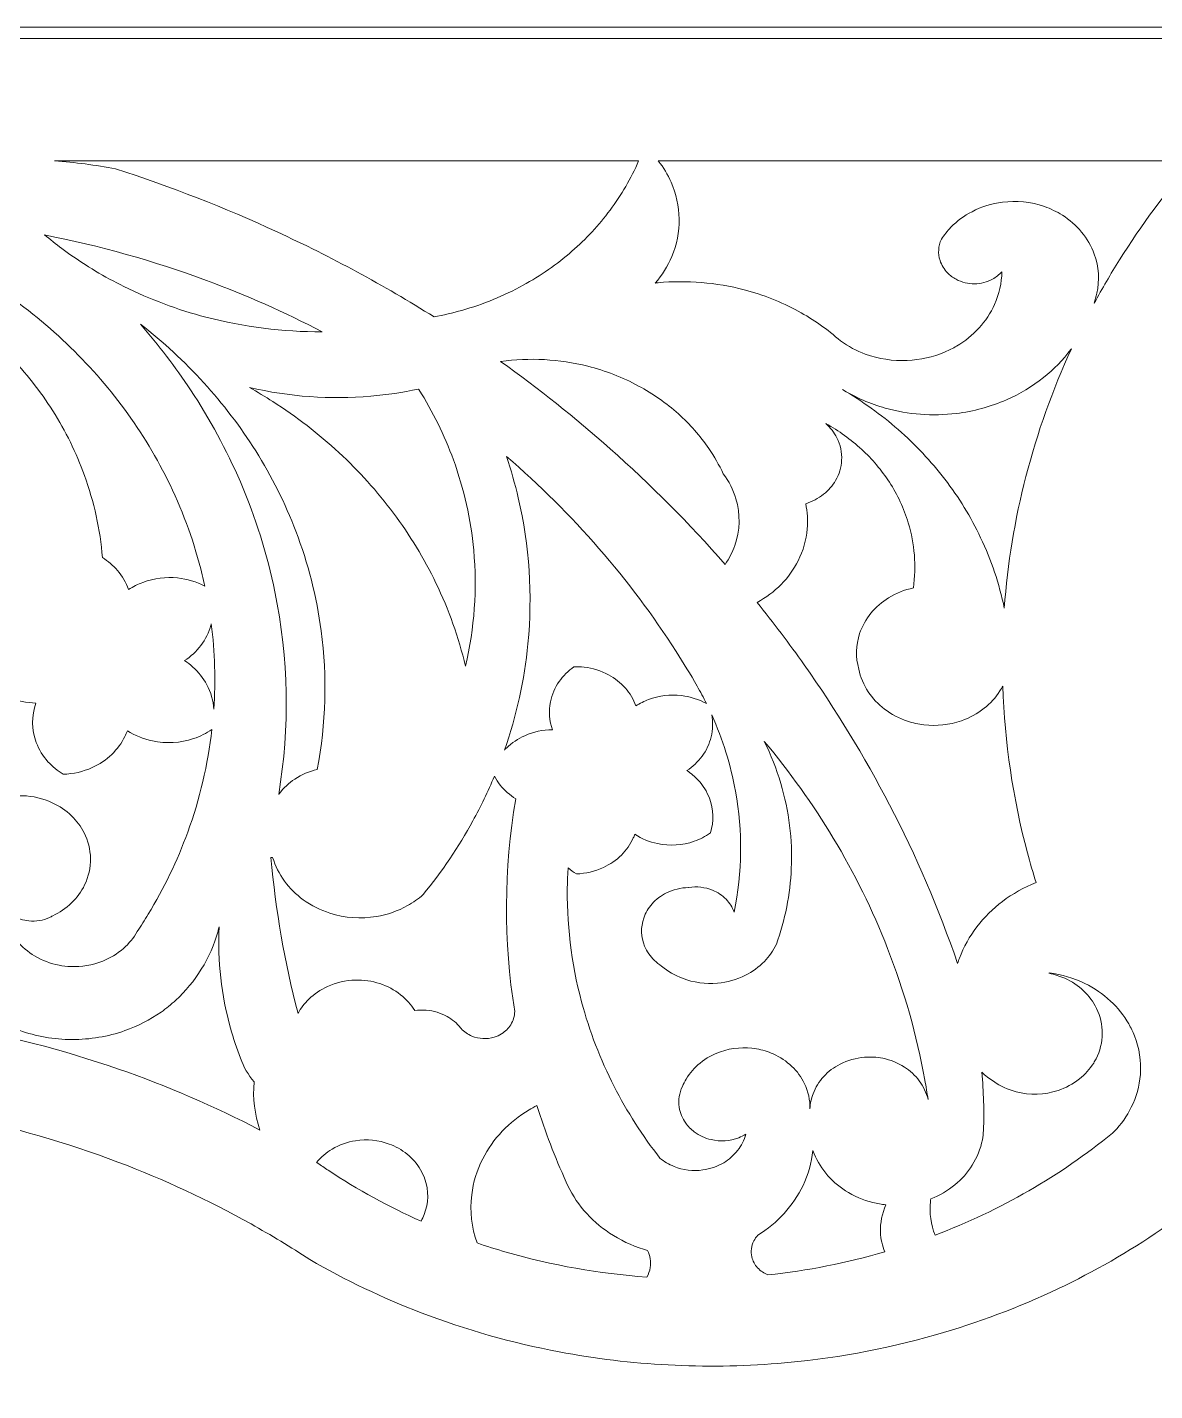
# Model space of a CAD drawing. Header units: millimetres. Extents: x 4600 to 4846, y 410 to 672.
# Drawn here: x 4747.3 to 4797.4, y 471.2 to 531.8 of the extents above; entities that cross this region are included whole.
import ezdxf

# ---------------------------------------------------------------- set-up
doc = ezdxf.new("R2010")
doc.units = ezdxf.units.MM
doc.header["$MEASUREMENT"] = 0
doc.layers.add('SITARA ALL', color=18, linetype='Continuous', true_color=0x000000)

msp = doc.modelspace()

# ---------------------------------------------------------------- linework, layer by layer
at = {"layer": 'SITARA ALL', "lineweight": 9}
for points, knots in [([(4600.273, 531.799), (4600.273, 531.799), (4844.273, 531.799), (4844.273, 531.799), (4844.273, 531.799), (4844.273, 409.799), (4844.273, 409.799), (4844.273, 409.799), (4600.273, 409.799), (4600.273, 409.799), (4600.273, 409.799), (4600.273, 531.799), (4600.273, 531.799)], [0, 0, 0, 0, 0.25, 0.25, 0.25, 0.5, 0.5, 0.5, 0.75, 0.75, 0.75, 1, 1, 1, 1]), ([(4702.273, 472.502), (4702.273, 472.502), (4702.415, 472.503), (4702.415, 472.503), (4703.356, 472.522), (4704.287, 472.686), (4705.178, 472.991), (4705.296, 473.032), (4705.414, 473.075), (4705.53, 473.121), (4706.308, 473.425), (4707.048, 473.817), (4707.737, 474.29), (4707.825, 474.351), (4707.913, 474.413), (4707.999, 474.476), (4708.771, 475.041), (4709.484, 475.682), (4710.127, 476.39), (4710.182, 476.451), (4710.236, 476.512), (4710.291, 476.574), (4711.068, 477.462), (4711.76, 478.422), (4712.358, 479.44), (4712.358, 479.44), (4712.411, 479.532), (4712.411, 479.532), (4712.425, 479.165), (4712.52, 478.807), (4712.691, 478.482), (4712.84, 478.2), (4713.038, 477.947), (4713.275, 477.735), (4713.529, 477.508), (4713.82, 477.326), (4714.135, 477.198), (4714.519, 477.043), (4714.929, 476.963), (4715.342, 476.963), (4715.784, 476.962), (4716.22, 477.053), (4716.624, 477.23), (4716.935, 477.366), (4717.22, 477.554), (4717.467, 477.788), (4717.641, 477.953), (4717.793, 478.142), (4717.918, 478.348), (4718.102, 478.652), (4718.219, 478.993), (4718.26, 479.347), (4718.308, 479.768), (4718.244, 480.194), (4718.076, 480.583), (4718.004, 480.75), (4717.914, 480.909), (4717.808, 481.058), (4720.057, 481.957), (4722.374, 482.676), (4724.737, 483.207), (4727.815, 483.898), (4730.956, 484.276), (4734.11, 484.332), (4737.51, 484.395), (4740.908, 484.086), (4744.241, 483.411), (4746.654, 482.922), (4749.024, 482.239), (4751.327, 481.368), (4753.364, 480.598), (4755.342, 479.678), (4757.244, 478.616), (4758.133, 478.119), (4759.005, 477.59), (4759.857, 477.031), (4761.439, 476.115), (4763.092, 475.327), (4764.8, 474.673), (4766.791, 473.911), (4768.845, 473.328), (4770.94, 472.933), (4774.144, 472.328), (4777.413, 472.155), (4780.663, 472.418), (4783.034, 472.609), (4785.38, 473.034), (4787.668, 473.685), (4789.542, 474.219), (4791.368, 474.908), (4793.127, 475.744), (4794.718, 476.5), (4796.246, 477.379), (4797.7, 478.374), (4798.179, 478.702), (4798.65, 479.043), (4799.112, 479.397), (4799.666, 479.863), (4800.164, 480.392), (4800.595, 480.974), (4801.032, 481.563), (4801.393, 482.205), (4801.668, 482.885), (4801.994, 483.689), (4802.192, 484.538), (4802.253, 485.404), (4802.267, 485.6), (4802.273, 485.796), (4802.273, 485.992), (4802.273, 485.992), (4802.271, 486.167), (4802.271, 486.167), (4802.271, 486.167), (4802.271, 531.299), (4802.271, 531.299), (4802.271, 531.299), (4702.273, 531.299), (4702.273, 531.299), (4702.273, 531.299), (4602.275, 531.299), (4602.275, 531.299), (4602.275, 531.299), (4602.275, 486.167), (4602.275, 486.167), (4602.275, 486.167), (4602.273, 485.992), (4602.273, 485.992), (4602.272, 485.052), (4602.432, 484.118), (4602.746, 483.232), (4602.995, 482.531), (4603.333, 481.866), (4603.753, 481.253), (4604.161, 480.656), (4604.638, 480.11), (4605.174, 479.625), (4605.259, 479.547), (4605.346, 479.471), (4605.435, 479.397), (4606.787, 478.362), (4608.217, 477.432), (4609.713, 476.615), (4611.371, 475.71), (4613.1, 474.942), (4614.883, 474.319), (4616.945, 473.597), (4619.069, 473.066), (4621.227, 472.731), (4625.225, 472.111), (4629.297, 472.158), (4633.279, 472.873), (4635.377, 473.249), (4637.437, 473.812), (4639.434, 474.555), (4641.167, 475.199), (4642.844, 475.981), (4644.451, 476.894), (4644.531, 476.94), (4644.61, 476.985), (4644.689, 477.031), (4646.45, 478.186), (4648.293, 479.211), (4650.202, 480.098), (4652.288, 481.066), (4654.446, 481.874), (4656.655, 482.514), (4659.322, 483.285), (4662.052, 483.815), (4664.813, 484.097), (4669.024, 484.528), (4673.275, 484.386), (4677.448, 483.674), (4679.966, 483.244), (4682.445, 482.605), (4684.858, 481.762), (4685.49, 481.542), (4686.116, 481.307), (4686.738, 481.058), (4686.541, 480.782), (4686.401, 480.47), (4686.327, 480.139), (4686.224, 479.67), (4686.262, 479.18), (4686.438, 478.733), (4686.491, 478.599), (4686.554, 478.47), (4686.628, 478.348), (4686.792, 478.078), (4687.001, 477.838), (4687.247, 477.64), (4687.52, 477.421), (4687.829, 477.25), (4688.16, 477.137), (4688.496, 477.022), (4688.849, 476.963), (4689.204, 476.963), (4689.639, 476.963), (4690.07, 477.051), (4690.469, 477.223), (4690.782, 477.358), (4691.069, 477.545), (4691.317, 477.778), (4691.55, 477.995), (4691.742, 478.253), (4691.883, 478.539), (4692.036, 478.848), (4692.122, 479.187), (4692.135, 479.532), (4692.726, 478.51), (4693.412, 477.547), (4694.185, 476.655), (4694.185, 476.655), (4694.256, 476.574), (4694.256, 476.574), (4694.882, 475.859), (4695.579, 475.209), (4696.336, 474.634), (4696.406, 474.581), (4696.476, 474.528), (4696.547, 474.476), (4697.213, 473.988), (4697.933, 473.579), (4698.692, 473.254), (4698.799, 473.208), (4698.907, 473.164), (4699.016, 473.121), (4699.832, 472.802), (4700.69, 472.604), (4701.564, 472.532), (4701.753, 472.517), (4701.942, 472.507), (4702.131, 472.503), (4702.131, 472.503), (4702.273, 472.502), (4702.273, 472.502)], [0, 0, 0, 0, 0.012821, 0.012821, 0.012821, 0.025641, 0.025641, 0.025641, 0.038462, 0.038462, 0.038462, 0.051282, 0.051282, 0.051282, 0.064103, 0.064103, 0.064103, 0.076923, 0.076923, 0.076923, 0.089744, 0.089744, 0.089744, 0.102564, 0.102564, 0.102564, 0.115385, 0.115385, 0.115385, 0.128205, 0.128205, 0.128205, 0.141026, 0.141026, 0.141026, 0.153846, 0.153846, 0.153846, 0.166667, 0.166667, 0.166667, 0.179487, 0.179487, 0.179487, 0.192308, 0.192308, 0.192308, 0.205128, 0.205128, 0.205128, 0.217949, 0.217949, 0.217949, 0.230769, 0.230769, 0.230769, 0.24359, 0.24359, 0.24359, 0.25641, 0.25641, 0.25641, 0.269231, 0.269231, 0.269231, 0.282051, 0.282051, 0.282051, 0.294872, 0.294872, 0.294872, 0.307692, 0.307692, 0.307692, 0.320513, 0.320513, 0.320513, 0.333333, 0.333333, 0.333333, 0.346154, 0.346154, 0.346154, 0.358974, 0.358974, 0.358974, 0.371795, 0.371795, 0.371795, 0.384615, 0.384615, 0.384615, 0.397436, 0.397436, 0.397436, 0.410256, 0.410256, 0.410256, 0.423077, 0.423077, 0.423077, 0.435897, 0.435897, 0.435897, 0.448718, 0.448718, 0.448718, 0.461538, 0.461538, 0.461538, 0.474359, 0.474359, 0.474359, 0.487179, 0.487179, 0.487179, 0.5, 0.5, 0.5, 0.512821, 0.512821, 0.512821, 0.525641, 0.525641, 0.525641, 0.538462, 0.538462, 0.538462, 0.551282, 0.551282, 0.551282, 0.564103, 0.564103, 0.564103, 0.576923, 0.576923, 0.576923, 0.589744, 0.589744, 0.589744, 0.602564, 0.602564, 0.602564, 0.615385, 0.615385, 0.615385, 0.628205, 0.628205, 0.628205, 0.641026, 0.641026, 0.641026, 0.653846, 0.653846, 0.653846, 0.666667, 0.666667, 0.666667, 0.679487, 0.679487, 0.679487, 0.692308, 0.692308, 0.692308, 0.705128, 0.705128, 0.705128, 0.717949, 0.717949, 0.717949, 0.730769, 0.730769, 0.730769, 0.74359, 0.74359, 0.74359, 0.75641, 0.75641, 0.75641, 0.769231, 0.769231, 0.769231, 0.782051, 0.782051, 0.782051, 0.794872, 0.794872, 0.794872, 0.807692, 0.807692, 0.807692, 0.820513, 0.820513, 0.820513, 0.833333, 0.833333, 0.833333, 0.846154, 0.846154, 0.846154, 0.858974, 0.858974, 0.858974, 0.871795, 0.871795, 0.871795, 0.884615, 0.884615, 0.884615, 0.897436, 0.897436, 0.897436, 0.910256, 0.910256, 0.910256, 0.923077, 0.923077, 0.923077, 0.935897, 0.935897, 0.935897, 0.948718, 0.948718, 0.948718, 0.961538, 0.961538, 0.961538, 0.974359, 0.974359, 0.974359, 0.987179, 0.987179, 0.987179, 1, 1, 1, 1]), ([(4765.379, 518.926), (4763.137, 520.333), (4760.807, 521.595), (4758.404, 522.705), (4756.07, 523.783), (4753.673, 524.719), (4751.226, 525.508), (4750.328, 525.68), (4749.421, 525.796), (4748.509, 525.856), (4748.509, 525.856), (4774.47, 525.856), (4774.47, 525.856), (4774.133, 525.081), (4773.707, 524.347), (4773.202, 523.67), (4772.703, 523.002), (4772.134, 522.39), (4771.505, 521.843), (4770.837, 521.263), (4770.109, 520.757), (4769.333, 520.331), (4768.473, 519.86), (4767.563, 519.486), (4766.619, 519.218), (4766.211, 519.101), (4765.797, 519.004), (4765.379, 518.926)], [0, 0, 0, 0, 0.111111, 0.111111, 0.111111, 0.222222, 0.222222, 0.222222, 0.333333, 0.333333, 0.333333, 0.444444, 0.444444, 0.444444, 0.555556, 0.555556, 0.555556, 0.666667, 0.666667, 0.666667, 0.777778, 0.777778, 0.777778, 0.888889, 0.888889, 0.888889, 1, 1, 1, 1]), ([(4783.443, 517.86), (4782.87, 518.371), (4782.24, 518.815), (4781.566, 519.182), (4780.807, 519.595), (4780.001, 519.914), (4779.166, 520.132), (4777.916, 520.459), (4776.619, 520.565), (4775.333, 520.445), (4775.29, 520.441), (4775.248, 520.437), (4775.205, 520.433), (4775.511, 520.784), (4775.759, 521.182), (4775.941, 521.61), (4776.166, 522.139), (4776.278, 522.709), (4776.272, 523.284), (4776.263, 523.846), (4776.142, 524.401), (4775.913, 524.915), (4775.764, 525.251), (4775.574, 525.567), (4775.346, 525.856), (4775.346, 525.856), (4799.088, 525.856), (4799.088, 525.856), (4797.896, 524.474), (4796.811, 523.004), (4795.841, 521.457), (4795.447, 520.829), (4795.073, 520.189), (4794.72, 519.537), (4794.763, 519.683), (4794.8, 519.831), (4794.831, 519.979), (4794.962, 520.556), (4794.925, 521.158), (4794.723, 521.714), (4794.593, 522.073), (4794.402, 522.406), (4794.158, 522.699), (4793.914, 522.992), (4793.625, 523.244), (4793.302, 523.447), (4793.051, 523.605), (4792.782, 523.734), (4792.502, 523.832), (4791.903, 524.038), (4791.264, 524.104), (4790.636, 524.024), (4790.165, 523.964), (4789.708, 523.822), (4789.287, 523.603), (4788.94, 523.423), (4788.624, 523.189), (4788.35, 522.91), (4788.191, 522.747), (4788.049, 522.569), (4787.925, 522.378), (4787.787, 522.081), (4787.766, 521.743), (4787.866, 521.43), (4787.933, 521.226), (4788.046, 521.04), (4788.196, 520.886), (4788.308, 520.772), (4788.436, 520.675), (4788.578, 520.6), (4788.832, 520.465), (4789.116, 520.396), (4789.405, 520.4), (4789.682, 520.403), (4789.954, 520.474), (4790.198, 520.606), (4790.355, 520.691), (4790.495, 520.803), (4790.614, 520.936), (4790.606, 520.435), (4790.497, 519.94), (4790.291, 519.483), (4790.118, 519.099), (4789.885, 518.746), (4789.601, 518.436), (4789.31, 518.12), (4788.974, 517.848), (4788.604, 517.631), (4788.438, 517.534), (4788.266, 517.447), (4788.089, 517.371), (4787.556, 517.143), (4786.986, 517.015), (4786.407, 516.99), (4785.774, 516.963), (4785.141, 517.06), (4784.545, 517.277), (4784.153, 517.419), (4783.782, 517.616), (4783.443, 517.86)], [0, 0, 0, 0, 0.030303, 0.030303, 0.030303, 0.060606, 0.060606, 0.060606, 0.090909, 0.090909, 0.090909, 0.121212, 0.121212, 0.121212, 0.151515, 0.151515, 0.151515, 0.181818, 0.181818, 0.181818, 0.212121, 0.212121, 0.212121, 0.242424, 0.242424, 0.242424, 0.272727, 0.272727, 0.272727, 0.30303, 0.30303, 0.30303, 0.333333, 0.333333, 0.333333, 0.363636, 0.363636, 0.363636, 0.393939, 0.393939, 0.393939, 0.424242, 0.424242, 0.424242, 0.454545, 0.454545, 0.454545, 0.484848, 0.484848, 0.484848, 0.515152, 0.515152, 0.515152, 0.545455, 0.545455, 0.545455, 0.575758, 0.575758, 0.575758, 0.606061, 0.606061, 0.606061, 0.636364, 0.636364, 0.636364, 0.666667, 0.666667, 0.666667, 0.69697, 0.69697, 0.69697, 0.727273, 0.727273, 0.727273, 0.757576, 0.757576, 0.757576, 0.787879, 0.787879, 0.787879, 0.818182, 0.818182, 0.818182, 0.848485, 0.848485, 0.848485, 0.878788, 0.878788, 0.878788, 0.909091, 0.909091, 0.909091, 0.939394, 0.939394, 0.939394, 0.969697, 0.969697, 0.969697, 1, 1, 1, 1]), ([(4749.126, 521.751), (4749.126, 521.751), (4748.832, 521.964), (4748.832, 521.964), (4748.578, 522.17), (4748.32, 522.372), (4748.058, 522.57), (4750.51, 522.092), (4752.92, 521.415), (4755.262, 520.548), (4757.023, 519.895), (4758.741, 519.133), (4760.407, 518.266), (4758.664, 518.256), (4756.926, 518.474), (4755.24, 518.917), (4753.982, 519.246), (4752.76, 519.703), (4751.594, 520.28), (4750.734, 520.705), (4749.909, 521.197), (4749.126, 521.751)], [0, 0, 0, 0, 0.142857, 0.142857, 0.142857, 0.285714, 0.285714, 0.285714, 0.428571, 0.428571, 0.428571, 0.571429, 0.571429, 0.571429, 0.714286, 0.714286, 0.714286, 0.857143, 0.857143, 0.857143, 1, 1, 1, 1]), ([(4751.803, 506.811), (4751.69, 507.122), (4751.522, 507.41), (4751.305, 507.66), (4751.113, 507.882), (4750.889, 508.074), (4750.641, 508.23), (4750.537, 509.479), (4750.268, 510.708), (4749.841, 511.886), (4749.477, 512.891), (4749.004, 513.852), (4748.432, 514.754), (4747.877, 515.629), (4747.236, 516.446), (4746.518, 517.193), (4745.79, 517.951), (4744.991, 518.638), (4744.131, 519.244), (4743.216, 519.89), (4742.242, 520.445), (4741.22, 520.902), (4741.177, 520.921), (4741.134, 520.941), (4741.091, 520.96), (4740.046, 521.253), (4738.957, 521.35), (4737.877, 521.245), (4737.24, 521.184), (4736.613, 521.052), (4736.005, 520.852), (4736.603, 521.235), (4737.249, 521.538), (4737.925, 521.755), (4738.841, 522.048), (4739.799, 522.185), (4740.76, 522.161), (4741.662, 522.14), (4742.555, 521.977), (4743.406, 521.677), (4744.063, 521.446), (4744.688, 521.131), (4745.266, 520.74), (4745.499, 520.581), (4745.724, 520.41), (4745.939, 520.227), (4747.044, 519.488), (4748.083, 518.656), (4749.047, 517.741), (4749.989, 516.845), (4750.851, 515.868), (4751.622, 514.821), (4752.399, 513.767), (4753.076, 512.643), (4753.644, 511.464), (4754.26, 510.185), (4754.74, 508.845), (4755.076, 507.467), (4755.117, 507.298), (4755.156, 507.128), (4755.192, 506.958), (4754.816, 507.156), (4754.406, 507.28), (4753.983, 507.324), (4753.46, 507.379), (4752.932, 507.313), (4752.438, 507.131), (4752.215, 507.048), (4752.002, 506.941), (4751.803, 506.811)], [0, 0, 0, 0, 0.043478, 0.043478, 0.043478, 0.086957, 0.086957, 0.086957, 0.130435, 0.130435, 0.130435, 0.173913, 0.173913, 0.173913, 0.217391, 0.217391, 0.217391, 0.26087, 0.26087, 0.26087, 0.304348, 0.304348, 0.304348, 0.347826, 0.347826, 0.347826, 0.391304, 0.391304, 0.391304, 0.434783, 0.434783, 0.434783, 0.478261, 0.478261, 0.478261, 0.521739, 0.521739, 0.521739, 0.565217, 0.565217, 0.565217, 0.608696, 0.608696, 0.608696, 0.652174, 0.652174, 0.652174, 0.695652, 0.695652, 0.695652, 0.73913, 0.73913, 0.73913, 0.782609, 0.782609, 0.782609, 0.826087, 0.826087, 0.826087, 0.869565, 0.869565, 0.869565, 0.913043, 0.913043, 0.913043, 0.956522, 0.956522, 0.956522, 1, 1, 1, 1]), ([(4758.473, 497.701), (4758.972, 500.689), (4758.915, 503.744), (4758.305, 506.711), (4757.96, 508.386), (4757.446, 510.021), (4756.77, 511.592), (4756.156, 513.017), (4755.416, 514.385), (4754.56, 515.679), (4753.883, 516.703), (4753.138, 517.68), (4752.329, 518.603), (4753.339, 517.818), (4754.281, 516.949), (4755.143, 516.004), (4756.002, 515.063), (4756.775, 514.047), (4757.454, 512.969), (4758.163, 511.841), (4758.761, 510.645), (4759.237, 509.4), (4759.783, 507.974), (4760.16, 506.49), (4760.362, 504.977), (4760.634, 502.928), (4760.575, 500.848), (4760.188, 498.818), (4759.833, 498.736), (4759.495, 498.591), (4759.19, 498.39), (4758.922, 498.213), (4758.687, 497.99), (4758.496, 497.733), (4758.496, 497.733), (4758.473, 497.701), (4758.473, 497.701)], [0, 0, 0, 0, 0.083333, 0.083333, 0.083333, 0.166667, 0.166667, 0.166667, 0.25, 0.25, 0.25, 0.333333, 0.333333, 0.333333, 0.416667, 0.416667, 0.416667, 0.5, 0.5, 0.5, 0.583333, 0.583333, 0.583333, 0.666667, 0.666667, 0.666667, 0.75, 0.75, 0.75, 0.833333, 0.833333, 0.833333, 0.916667, 0.916667, 0.916667, 1, 1, 1, 1]), ([(4790.723, 505.984), (4790.499, 507.067), (4790.146, 508.118), (4789.671, 509.116), (4789.233, 510.036), (4788.7, 510.907), (4788.079, 511.714), (4787.463, 512.516), (4786.769, 513.255), (4786.007, 513.92), (4785.24, 514.589), (4784.413, 515.184), (4783.535, 515.698), (4784.127, 515.341), (4784.765, 515.065), (4785.432, 514.878), (4786.458, 514.59), (4787.53, 514.508), (4788.588, 514.636), (4789.359, 514.729), (4790.112, 514.934), (4790.824, 515.246), (4791.411, 515.503), (4791.962, 515.834), (4792.465, 516.233), (4792.922, 516.596), (4793.332, 517.015), (4793.685, 517.481), (4793.685, 517.481), (4793.706, 517.51), (4793.706, 517.51), (4792.865, 515.683), (4792.188, 513.784), (4791.684, 511.836), (4791.189, 509.918), (4790.867, 507.96), (4790.723, 505.984)], [0, 0, 0, 0, 0.083333, 0.083333, 0.083333, 0.166667, 0.166667, 0.166667, 0.25, 0.25, 0.25, 0.333333, 0.333333, 0.333333, 0.416667, 0.416667, 0.416667, 0.5, 0.5, 0.5, 0.583333, 0.583333, 0.583333, 0.666667, 0.666667, 0.666667, 0.75, 0.75, 0.75, 0.833333, 0.833333, 0.833333, 0.916667, 0.916667, 0.916667, 1, 1, 1, 1]), ([(4778.317, 507.927), (4776.723, 509.748), (4775.016, 511.466), (4773.204, 513.071), (4771.65, 514.448), (4770.024, 515.742), (4768.334, 516.947), (4769.626, 517.126), (4770.941, 517.054), (4772.207, 516.736), (4772.995, 516.538), (4773.757, 516.243), (4774.472, 515.856), (4775.108, 515.513), (4775.7, 515.097), (4776.238, 514.615), (4776.747, 514.159), (4777.2, 513.644), (4777.587, 513.08), (4777.832, 512.721), (4778.048, 512.344), (4778.233, 511.951), (4778.483, 511.619), (4778.672, 511.246), (4778.792, 510.849), (4778.998, 510.167), (4778.981, 509.437), (4778.744, 508.765), (4778.64, 508.468), (4778.496, 508.186), (4778.317, 507.927)], [0, 0, 0, 0, 0.1, 0.1, 0.1, 0.2, 0.2, 0.2, 0.3, 0.3, 0.3, 0.4, 0.4, 0.4, 0.5, 0.5, 0.5, 0.6, 0.6, 0.6, 0.7, 0.7, 0.7, 0.8, 0.8, 0.8, 0.9, 0.9, 0.9, 1, 1, 1, 1]), ([(4766.77, 503.412), (4766.469, 504.684), (4766.031, 505.919), (4765.464, 507.096), (4764.936, 508.191), (4764.303, 509.232), (4763.575, 510.206), (4762.851, 511.174), (4762.04, 512.074), (4761.152, 512.895), (4760.242, 513.737), (4759.259, 514.496), (4758.215, 515.164), (4757.873, 515.383), (4757.525, 515.592), (4757.172, 515.791), (4758.941, 515.379), (4760.763, 515.248), (4762.572, 515.404), (4763.282, 515.465), (4763.987, 515.57), (4764.684, 515.718), (4764.684, 515.718), (4764.709, 515.701), (4764.709, 515.701), (4765.326, 514.715), (4765.839, 513.667), (4766.238, 512.575), (4766.711, 511.281), (4767.014, 509.931), (4767.142, 508.56), (4767.3, 506.835), (4767.175, 505.096), (4766.77, 503.412)], [0, 0, 0, 0, 0.090909, 0.090909, 0.090909, 0.181818, 0.181818, 0.181818, 0.272727, 0.272727, 0.272727, 0.363636, 0.363636, 0.363636, 0.454545, 0.454545, 0.454545, 0.545455, 0.545455, 0.545455, 0.636364, 0.636364, 0.636364, 0.727273, 0.727273, 0.727273, 0.818182, 0.818182, 0.818182, 0.909091, 0.909091, 0.909091, 1, 1, 1, 1]), ([(4788.646, 490.19), (4787.814, 492.614), (4786.804, 494.972), (4785.622, 497.245), (4784.502, 499.401), (4783.236, 501.477), (4781.834, 503.461), (4781.164, 504.408), (4780.464, 505.335), (4779.736, 506.238), (4780.128, 506.451), (4780.488, 506.72), (4780.802, 507.038), (4781.109, 507.347), (4781.365, 507.702), (4781.562, 508.091), (4781.785, 508.531), (4781.922, 509.01), (4781.966, 509.503), (4781.998, 509.879), (4781.975, 510.257), (4781.896, 510.626), (4782.184, 510.715), (4782.453, 510.857), (4782.689, 511.043), (4782.906, 511.214), (4783.088, 511.424), (4783.226, 511.662), (4783.385, 511.935), (4783.477, 512.242), (4783.494, 512.557), (4783.511, 512.9), (4783.438, 513.242), (4783.283, 513.549), (4783.16, 513.79), (4782.994, 514.005), (4782.792, 514.185), (4783.367, 513.869), (4783.901, 513.484), (4784.384, 513.04), (4784.855, 512.607), (4785.269, 512.116), (4785.617, 511.58), (4785.979, 511.021), (4786.26, 510.415), (4786.453, 509.778), (4786.737, 508.84), (4786.815, 507.852), (4786.681, 506.882), (4786.29, 506.8), (4785.916, 506.651), (4785.577, 506.441), (4785.281, 506.259), (4785.018, 506.029), (4784.797, 505.76), (4784.576, 505.491), (4784.405, 505.183), (4784.294, 504.853), (4784.124, 504.343), (4784.109, 503.795), (4784.253, 503.277), (4784.328, 502.917), (4784.472, 502.575), (4784.676, 502.268), (4784.871, 501.974), (4785.114, 501.714), (4785.395, 501.5), (4785.704, 501.264), (4786.05, 501.082), (4786.42, 500.96), (4786.657, 500.881), (4786.902, 500.827), (4787.151, 500.798), (4787.712, 500.731), (4788.281, 500.793), (4788.814, 500.979), (4789.18, 501.106), (4789.522, 501.293), (4789.826, 501.533), (4790.101, 501.75), (4790.337, 502.011), (4790.527, 502.305), (4790.572, 502.376), (4790.614, 502.448), (4790.654, 502.523), (4790.737, 500.018), (4791.106, 497.531), (4791.753, 495.109), (4791.871, 494.666), (4791.998, 494.226), (4792.134, 493.788), (4791.6, 493.576), (4791.096, 493.293), (4790.638, 492.947), (4790.212, 492.626), (4789.831, 492.248), (4789.506, 491.825), (4789.18, 491.399), (4788.917, 490.928), (4788.728, 490.426), (4788.699, 490.348), (4788.671, 490.27), (4788.646, 490.19)], [0, 0, 0, 0, 0.029412, 0.029412, 0.029412, 0.058824, 0.058824, 0.058824, 0.088235, 0.088235, 0.088235, 0.117647, 0.117647, 0.117647, 0.147059, 0.147059, 0.147059, 0.176471, 0.176471, 0.176471, 0.205882, 0.205882, 0.205882, 0.235294, 0.235294, 0.235294, 0.264706, 0.264706, 0.264706, 0.294118, 0.294118, 0.294118, 0.323529, 0.323529, 0.323529, 0.352941, 0.352941, 0.352941, 0.382353, 0.382353, 0.382353, 0.411765, 0.411765, 0.411765, 0.441176, 0.441176, 0.441176, 0.470588, 0.470588, 0.470588, 0.5, 0.5, 0.5, 0.529412, 0.529412, 0.529412, 0.558824, 0.558824, 0.558824, 0.588235, 0.588235, 0.588235, 0.617647, 0.617647, 0.617647, 0.647059, 0.647059, 0.647059, 0.676471, 0.676471, 0.676471, 0.705882, 0.705882, 0.705882, 0.735294, 0.735294, 0.735294, 0.764706, 0.764706, 0.764706, 0.794118, 0.794118, 0.794118, 0.823529, 0.823529, 0.823529, 0.852941, 0.852941, 0.852941, 0.882353, 0.882353, 0.882353, 0.911765, 0.911765, 0.911765, 0.941176, 0.941176, 0.941176, 0.970588, 0.970588, 0.970588, 1, 1, 1, 1]), ([(4768.508, 499.678), (4769.043, 501.204), (4769.393, 502.79), (4769.551, 504.4), (4769.761, 506.569), (4769.616, 508.758), (4769.121, 510.881), (4768.975, 511.503), (4768.801, 512.118), (4768.599, 512.724), (4770.064, 511.462), (4771.437, 510.096), (4772.707, 508.637), (4773.963, 507.196), (4775.11, 505.664), (4776.14, 504.054), (4776.461, 503.551), (4776.77, 503.041), (4777.068, 502.524), (4777.214, 502.268), (4777.352, 502.008), (4777.483, 501.744), (4777.139, 501.934), (4776.761, 502.054), (4776.371, 502.1), (4775.879, 502.158), (4775.38, 502.098), (4774.916, 501.924), (4774.718, 501.849), (4774.528, 501.753), (4774.351, 501.638), (4774.245, 501.929), (4774.086, 502.198), (4773.88, 502.43), (4773.668, 502.669), (4773.417, 502.869), (4773.136, 503.021), (4772.798, 503.203), (4772.429, 503.318), (4772.049, 503.361), (4771.897, 503.378), (4771.745, 503.384), (4771.593, 503.378), (4771.337, 503.199), (4771.115, 502.976), (4770.937, 502.72), (4770.748, 502.449), (4770.616, 502.142), (4770.55, 501.818), (4770.467, 501.404), (4770.497, 500.974), (4770.639, 500.576), (4770.215, 500.576), (4769.795, 500.488), (4769.407, 500.316), (4769.107, 500.183), (4768.833, 499.997), (4768.597, 499.768), (4768.567, 499.739), (4768.537, 499.709), (4768.508, 499.678)], [0, 0, 0, 0, 0.05, 0.05, 0.05, 0.1, 0.1, 0.1, 0.15, 0.15, 0.15, 0.2, 0.2, 0.2, 0.25, 0.25, 0.25, 0.3, 0.3, 0.3, 0.35, 0.35, 0.35, 0.4, 0.4, 0.4, 0.45, 0.45, 0.45, 0.5, 0.5, 0.5, 0.55, 0.55, 0.55, 0.6, 0.6, 0.6, 0.65, 0.65, 0.65, 0.7, 0.7, 0.7, 0.75, 0.75, 0.75, 0.8, 0.8, 0.8, 0.85, 0.85, 0.85, 0.9, 0.9, 0.9, 0.95, 0.95, 0.95, 1, 1, 1, 1]), ([(4755.589, 501.489), (4755.566, 501.872), (4755.46, 502.245), (4755.278, 502.583), (4755.119, 502.879), (4754.909, 503.145), (4754.659, 503.368), (4754.543, 503.473), (4754.419, 503.568), (4754.288, 503.653), (4754.567, 503.835), (4754.813, 504.063), (4755.016, 504.328), (4755.221, 504.597), (4755.373, 504.902), (4755.463, 505.228), (4755.468, 505.246), (4755.473, 505.265), (4755.478, 505.284), (4755.638, 504.026), (4755.675, 502.754), (4755.589, 501.489)], [0, 0, 0, 0, 0.142857, 0.142857, 0.142857, 0.285714, 0.285714, 0.285714, 0.428571, 0.428571, 0.428571, 0.571429, 0.571429, 0.571429, 0.714286, 0.714286, 0.714286, 0.857143, 0.857143, 0.857143, 1, 1, 1, 1]), ([(4752.189, 491.617), (4752.027, 491.331), (4751.818, 491.074), (4751.57, 490.858), (4751.298, 490.62), (4750.987, 490.43), (4750.651, 490.296), (4750.198, 490.116), (4749.712, 490.033), (4749.224, 490.054), (4749.054, 490.062), (4748.884, 490.081), (4748.716, 490.113), (4748.33, 490.187), (4747.959, 490.328), (4747.622, 490.53), (4747.327, 490.707), (4747.063, 490.932), (4746.843, 491.197), (4746.627, 491.457), (4746.46, 491.756), (4746.35, 492.076), (4746.275, 492.299), (4746.23, 492.53), (4746.217, 492.764), (4746.332, 492.592), (4746.482, 492.445), (4746.657, 492.334), (4746.874, 492.196), (4747.119, 492.11), (4747.375, 492.083), (4747.687, 492.049), (4748.002, 492.1), (4748.286, 492.233), (4748.334, 492.256), (4748.382, 492.281), (4748.428, 492.308), (4748.736, 492.453), (4749.019, 492.647), (4749.264, 492.883), (4749.505, 493.115), (4749.703, 493.387), (4749.849, 493.687), (4750.026, 494.052), (4750.115, 494.453), (4750.109, 494.859), (4750.102, 495.256), (4750.005, 495.646), (4749.825, 495.999), (4749.682, 496.279), (4749.493, 496.534), (4749.267, 496.752), (4749.016, 496.993), (4748.727, 497.191), (4748.411, 497.337), (4747.998, 497.528), (4747.55, 497.633), (4747.094, 497.647), (4746.613, 497.663), (4746.134, 497.577), (4745.688, 497.395), (4745.357, 497.259), (4745.051, 497.068), (4744.784, 496.83), (4744.606, 496.671), (4744.448, 496.49), (4744.314, 496.292), (4744.737, 497.517), (4744.985, 498.795), (4745.051, 500.089), (4745.106, 501.182), (4745.031, 502.278), (4744.825, 503.353), (4745.005, 503.055), (4745.234, 502.79), (4745.502, 502.567), (4745.795, 502.325), (4746.126, 502.133), (4746.482, 501.999), (4746.867, 501.854), (4747.274, 501.775), (4747.685, 501.765), (4747.48, 501.196), (4747.486, 500.572), (4747.702, 500.006), (4747.821, 499.694), (4747.997, 499.408), (4748.22, 499.16), (4748.417, 498.941), (4748.645, 498.753), (4748.897, 498.602), (4749.342, 498.615), (4749.779, 498.716), (4750.185, 498.899), (4750.507, 499.044), (4750.802, 499.243), (4751.057, 499.487), (4751.295, 499.715), (4751.492, 499.984), (4751.638, 500.28), (4751.678, 500.364), (4751.715, 500.449), (4751.747, 500.537), (4752.087, 500.32), (4752.464, 500.167), (4752.859, 500.084), (4753.469, 499.955), (4754.101, 499.991), (4754.693, 500.188), (4754.982, 500.284), (4755.256, 500.42), (4755.508, 500.592), (4755.329, 499.033), (4754.967, 497.501), (4754.429, 496.027), (4753.965, 494.756), (4753.377, 493.534), (4752.673, 492.378), (4752.517, 492.121), (4752.356, 491.867), (4752.189, 491.617)], [0, 0, 0, 0, 0.025, 0.025, 0.025, 0.05, 0.05, 0.05, 0.075, 0.075, 0.075, 0.1, 0.1, 0.1, 0.125, 0.125, 0.125, 0.15, 0.15, 0.15, 0.175, 0.175, 0.175, 0.2, 0.2, 0.2, 0.225, 0.225, 0.225, 0.25, 0.25, 0.25, 0.275, 0.275, 0.275, 0.3, 0.3, 0.3, 0.325, 0.325, 0.325, 0.35, 0.35, 0.35, 0.375, 0.375, 0.375, 0.4, 0.4, 0.4, 0.425, 0.425, 0.425, 0.45, 0.45, 0.45, 0.475, 0.475, 0.475, 0.5, 0.5, 0.5, 0.525, 0.525, 0.525, 0.55, 0.55, 0.55, 0.575, 0.575, 0.575, 0.6, 0.6, 0.6, 0.625, 0.625, 0.625, 0.65, 0.65, 0.65, 0.675, 0.675, 0.675, 0.7, 0.7, 0.7, 0.725, 0.725, 0.725, 0.75, 0.75, 0.75, 0.775, 0.775, 0.775, 0.8, 0.8, 0.8, 0.825, 0.825, 0.825, 0.85, 0.85, 0.85, 0.875, 0.875, 0.875, 0.9, 0.9, 0.9, 0.925, 0.925, 0.925, 0.95, 0.95, 0.95, 0.975, 0.975, 0.975, 1, 1, 1, 1]), ([(4775.417, 481.542), (4774.639, 482.539), (4773.957, 483.607), (4773.381, 484.732), (4772.769, 485.929), (4772.284, 487.187), (4771.935, 488.485), (4771.469, 490.22), (4771.258, 492.014), (4771.308, 493.809), (4771.314, 494.021), (4771.324, 494.233), (4771.337, 494.444), (4771.453, 494.344), (4771.578, 494.254), (4771.709, 494.175), (4772.123, 494.187), (4772.529, 494.283), (4772.905, 494.457), (4773.202, 494.594), (4773.474, 494.782), (4773.707, 495.013), (4773.927, 495.231), (4774.105, 495.488), (4774.233, 495.77), (4774.257, 495.824), (4774.28, 495.879), (4774.3, 495.934), (4774.607, 495.734), (4774.948, 495.593), (4775.307, 495.518), (4775.851, 495.404), (4776.417, 495.44), (4776.942, 495.623), (4777.198, 495.712), (4777.44, 495.837), (4777.661, 495.994), (4777.822, 496.499), (4777.806, 497.043), (4777.616, 497.537), (4777.503, 497.832), (4777.335, 498.103), (4777.122, 498.335), (4776.971, 498.5), (4776.8, 498.646), (4776.614, 498.769), (4776.874, 498.939), (4777.102, 499.153), (4777.287, 499.402), (4777.48, 499.66), (4777.619, 499.954), (4777.696, 500.267), (4777.774, 500.587), (4777.782, 500.92), (4777.72, 501.243), (4778.21, 500.158), (4778.564, 499.016), (4778.776, 497.845), (4779.097, 496.066), (4779.075, 494.242), (4778.713, 492.472), (4778.636, 492.686), (4778.514, 492.881), (4778.355, 493.044), (4778.184, 493.219), (4777.98, 493.356), (4777.754, 493.449), (4777.423, 493.584), (4777.061, 493.626), (4776.707, 493.57), (4776.707, 493.57), (4776.682, 493.566), (4776.682, 493.566), (4776.342, 493.56), (4776.008, 493.479), (4775.703, 493.328), (4775.463, 493.21), (4775.248, 493.046), (4775.069, 492.846), (4774.904, 492.661), (4774.777, 492.444), (4774.696, 492.209), (4774.558, 491.804), (4774.572, 491.362), (4774.737, 490.966), (4774.838, 490.726), (4774.986, 490.509), (4775.174, 490.328), (4775.272, 490.234), (4775.378, 490.149), (4775.493, 490.075), (4775.77, 489.844), (4776.083, 489.661), (4776.421, 489.533), (4776.915, 489.345), (4777.445, 489.272), (4777.972, 489.318), (4778.405, 489.356), (4778.828, 489.475), (4779.217, 489.67), (4779.53, 489.827), (4779.815, 490.035), (4780.06, 490.285), (4780.278, 490.508), (4780.458, 490.765), (4780.593, 491.046), (4780.981, 492.13), (4781.204, 493.265), (4781.256, 494.415), (4781.311, 495.693), (4781.153, 496.971), (4780.788, 498.196), (4780.597, 498.838), (4780.352, 499.461), (4780.055, 500.061), (4781.188, 498.712), (4782.213, 497.276), (4783.121, 495.767), (4784.062, 494.204), (4784.869, 492.564), (4785.534, 490.865), (4786.275, 488.973), (4786.83, 487.014), (4787.192, 485.014), (4787.243, 484.728), (4787.291, 484.441), (4787.335, 484.153), (4787.261, 484.449), (4787.128, 484.728), (4786.945, 484.973), (4786.762, 485.217), (4786.537, 485.426), (4786.28, 485.59), (4785.986, 485.778), (4785.66, 485.91), (4785.318, 485.978), (4785.052, 486.031), (4784.779, 486.048), (4784.509, 486.026), (4784.131, 485.997), (4783.762, 485.893), (4783.425, 485.72), (4783.149, 485.579), (4782.901, 485.39), (4782.691, 485.162), (4782.488, 484.942), (4782.33, 484.685), (4782.223, 484.405), (4782.143, 484.191), (4782.095, 483.966), (4782.084, 483.738), (4782.092, 484.123), (4782.009, 484.504), (4781.842, 484.851), (4781.703, 485.139), (4781.513, 485.399), (4781.281, 485.619), (4781.039, 485.849), (4780.758, 486.036), (4780.452, 486.172), (4780.215, 486.278), (4779.966, 486.354), (4779.71, 486.398), (4779.174, 486.492), (4778.624, 486.448), (4778.11, 486.271), (4777.779, 486.157), (4777.47, 485.987), (4777.198, 485.766), (4776.953, 485.568), (4776.744, 485.328), (4776.581, 485.057), (4776.518, 484.951), (4776.462, 484.841), (4776.414, 484.727), (4776.276, 484.439), (4776.227, 484.117), (4776.275, 483.802), (4776.315, 483.549), (4776.413, 483.309), (4776.563, 483.101), (4776.669, 482.952), (4776.798, 482.82), (4776.945, 482.71), (4777.167, 482.544), (4777.422, 482.426), (4777.692, 482.364), (4778.101, 482.27), (4778.528, 482.299), (4778.919, 482.45), (4779.028, 482.492), (4779.132, 482.543), (4779.231, 482.604), (4779.161, 482.341), (4779.039, 482.095), (4778.871, 481.882), (4778.701, 481.665), (4778.492, 481.481), (4778.255, 481.34), (4777.968, 481.17), (4777.649, 481.06), (4777.318, 481.016), (4776.887, 480.958), (4776.448, 481.012), (4776.043, 481.172), (4775.817, 481.262), (4775.605, 481.387), (4775.417, 481.542)], [0, 0, 0, 0, 0.014493, 0.014493, 0.014493, 0.028986, 0.028986, 0.028986, 0.043478, 0.043478, 0.043478, 0.057971, 0.057971, 0.057971, 0.072464, 0.072464, 0.072464, 0.086957, 0.086957, 0.086957, 0.101449, 0.101449, 0.101449, 0.115942, 0.115942, 0.115942, 0.130435, 0.130435, 0.130435, 0.144928, 0.144928, 0.144928, 0.15942, 0.15942, 0.15942, 0.173913, 0.173913, 0.173913, 0.188406, 0.188406, 0.188406, 0.202899, 0.202899, 0.202899, 0.217391, 0.217391, 0.217391, 0.231884, 0.231884, 0.231884, 0.246377, 0.246377, 0.246377, 0.26087, 0.26087, 0.26087, 0.275362, 0.275362, 0.275362, 0.289855, 0.289855, 0.289855, 0.304348, 0.304348, 0.304348, 0.318841, 0.318841, 0.318841, 0.333333, 0.333333, 0.333333, 0.347826, 0.347826, 0.347826, 0.362319, 0.362319, 0.362319, 0.376812, 0.376812, 0.376812, 0.391304, 0.391304, 0.391304, 0.405797, 0.405797, 0.405797, 0.42029, 0.42029, 0.42029, 0.434783, 0.434783, 0.434783, 0.449275, 0.449275, 0.449275, 0.463768, 0.463768, 0.463768, 0.478261, 0.478261, 0.478261, 0.492754, 0.492754, 0.492754, 0.507246, 0.507246, 0.507246, 0.521739, 0.521739, 0.521739, 0.536232, 0.536232, 0.536232, 0.550725, 0.550725, 0.550725, 0.565217, 0.565217, 0.565217, 0.57971, 0.57971, 0.57971, 0.594203, 0.594203, 0.594203, 0.608696, 0.608696, 0.608696, 0.623188, 0.623188, 0.623188, 0.637681, 0.637681, 0.637681, 0.652174, 0.652174, 0.652174, 0.666667, 0.666667, 0.666667, 0.681159, 0.681159, 0.681159, 0.695652, 0.695652, 0.695652, 0.710145, 0.710145, 0.710145, 0.724638, 0.724638, 0.724638, 0.73913, 0.73913, 0.73913, 0.753623, 0.753623, 0.753623, 0.768116, 0.768116, 0.768116, 0.782609, 0.782609, 0.782609, 0.797101, 0.797101, 0.797101, 0.811594, 0.811594, 0.811594, 0.826087, 0.826087, 0.826087, 0.84058, 0.84058, 0.84058, 0.855072, 0.855072, 0.855072, 0.869565, 0.869565, 0.869565, 0.884058, 0.884058, 0.884058, 0.898551, 0.898551, 0.898551, 0.913043, 0.913043, 0.913043, 0.927536, 0.927536, 0.927536, 0.942029, 0.942029, 0.942029, 0.956522, 0.956522, 0.956522, 0.971014, 0.971014, 0.971014, 0.985507, 0.985507, 0.985507, 1, 1, 1, 1]), ([(4766.556, 487.333), (4766.39, 487.537), (4766.187, 487.707), (4765.957, 487.835), (4765.672, 487.992), (4765.358, 488.088), (4765.034, 488.114), (4764.862, 488.128), (4764.69, 488.124), (4764.519, 488.1), (4764.353, 488.369), (4764.14, 488.606), (4763.892, 488.802), (4763.615, 489.02), (4763.302, 489.188), (4762.967, 489.297), (4762.617, 489.412), (4762.251, 489.466), (4761.883, 489.457), (4761.453, 489.447), (4761.03, 489.35), (4760.639, 489.171), (4760.332, 489.031), (4760.053, 488.84), (4759.812, 488.605), (4759.621, 488.418), (4759.46, 488.205), (4759.333, 487.97), (4758.738, 490.244), (4758.336, 492.563), (4758.13, 494.904), (4758.13, 494.904), (4758.205, 494.904), (4758.205, 494.904), (4758.319, 494.528), (4758.496, 494.174), (4758.729, 493.857), (4758.963, 493.537), (4759.245, 493.257), (4759.565, 493.024), (4759.925, 492.763), (4760.325, 492.562), (4760.749, 492.427), (4761.417, 492.215), (4762.126, 492.164), (4762.818, 492.28), (4763.303, 492.36), (4763.77, 492.523), (4764.2, 492.762), (4764.448, 492.9), (4764.681, 493.064), (4764.894, 493.252), (4765.728, 494.274), (4766.467, 495.37), (4767.102, 496.526), (4767.457, 497.172), (4767.777, 497.835), (4768.062, 498.515), (4768.207, 498.239), (4768.402, 497.992), (4768.635, 497.786), (4768.752, 497.682), (4768.878, 497.588), (4769.01, 497.505), (4768.478, 494.382), (4768.461, 491.193), (4768.961, 488.064), (4768.96, 487.853), (4768.899, 487.647), (4768.786, 487.468), (4768.684, 487.306), (4768.546, 487.17), (4768.383, 487.069), (4768.278, 487.004), (4768.166, 486.953), (4768.048, 486.917), (4767.724, 486.819), (4767.375, 486.836), (4767.062, 486.965), (4766.878, 487.041), (4766.714, 487.157), (4766.581, 487.305), (4766.573, 487.314), (4766.564, 487.323), (4766.556, 487.333)], [0, 0, 0, 0, 0.035714, 0.035714, 0.035714, 0.071429, 0.071429, 0.071429, 0.107143, 0.107143, 0.107143, 0.142857, 0.142857, 0.142857, 0.178571, 0.178571, 0.178571, 0.214286, 0.214286, 0.214286, 0.25, 0.25, 0.25, 0.285714, 0.285714, 0.285714, 0.321429, 0.321429, 0.321429, 0.357143, 0.357143, 0.357143, 0.392857, 0.392857, 0.392857, 0.428571, 0.428571, 0.428571, 0.464286, 0.464286, 0.464286, 0.5, 0.5, 0.5, 0.535714, 0.535714, 0.535714, 0.571429, 0.571429, 0.571429, 0.607143, 0.607143, 0.607143, 0.642857, 0.642857, 0.642857, 0.678571, 0.678571, 0.678571, 0.714286, 0.714286, 0.714286, 0.75, 0.75, 0.75, 0.785714, 0.785714, 0.785714, 0.821429, 0.821429, 0.821429, 0.857143, 0.857143, 0.857143, 0.892857, 0.892857, 0.892857, 0.928571, 0.928571, 0.928571, 0.964286, 0.964286, 0.964286, 1, 1, 1, 1]), ([(4757.635, 482.79), (4755.612, 483.844), (4753.515, 484.749), (4751.36, 485.497), (4748.872, 486.361), (4746.318, 487.019), (4743.723, 487.467), (4740.518, 488.019), (4737.266, 488.251), (4734.015, 488.161), (4734.628, 488.34), (4735.214, 488.6), (4735.759, 488.932), (4736.255, 489.235), (4736.711, 489.601), (4737.114, 490.021), (4737.505, 490.43), (4737.84, 490.889), (4738.108, 491.387), (4738.403, 491.935), (4738.609, 492.525), (4738.717, 493.137), (4738.875, 494.03), (4738.817, 494.946), (4738.55, 495.812), (4738.789, 495.559), (4739.069, 495.348), (4739.378, 495.187), (4739.756, 494.991), (4740.167, 494.868), (4740.59, 494.824), (4740.865, 494.795), (4741.143, 494.798), (4741.417, 494.835), (4741.903, 494.802), (4742.389, 494.876), (4742.842, 495.053), (4743.171, 495.181), (4743.475, 495.365), (4743.741, 495.597), (4743.776, 495.628), (4743.811, 495.66), (4743.845, 495.693), (4743.524, 495.225), (4743.276, 494.711), (4743.111, 494.168), (4742.803, 493.154), (4742.806, 492.071), (4743.122, 491.059), (4743.288, 490.524), (4743.535, 490.017), (4743.854, 489.555), (4744.159, 489.114), (4744.522, 488.715), (4744.933, 488.37), (4745.066, 488.257), (4745.204, 488.151), (4745.347, 488.05), (4745.838, 487.703), (4746.373, 487.425), (4746.939, 487.222), (4747.694, 486.952), (4748.489, 486.814), (4749.291, 486.813), (4750.09, 486.81), (4750.883, 486.944), (4751.637, 487.208), (4752.209, 487.409), (4752.75, 487.686), (4753.247, 488.034), (4753.476, 488.195), (4753.695, 488.371), (4753.901, 488.562), (4754.337, 488.967), (4754.718, 489.428), (4755.034, 489.933), (4755.364, 490.46), (4755.614, 491.033), (4755.777, 491.633), (4755.794, 491.695), (4755.809, 491.757), (4755.824, 491.82), (4755.753, 490.302), (4755.925, 488.783), (4756.333, 487.319), (4756.459, 486.865), (4756.607, 486.418), (4756.776, 485.978), (4756.917, 485.597), (4757.12, 485.242), (4757.377, 484.927), (4757.319, 484.204), (4757.407, 483.478), (4757.635, 482.79)], [0, 0, 0, 0, 0.032258, 0.032258, 0.032258, 0.064516, 0.064516, 0.064516, 0.096774, 0.096774, 0.096774, 0.129032, 0.129032, 0.129032, 0.16129, 0.16129, 0.16129, 0.193548, 0.193548, 0.193548, 0.225806, 0.225806, 0.225806, 0.258065, 0.258065, 0.258065, 0.290323, 0.290323, 0.290323, 0.322581, 0.322581, 0.322581, 0.354839, 0.354839, 0.354839, 0.387097, 0.387097, 0.387097, 0.419355, 0.419355, 0.419355, 0.451613, 0.451613, 0.451613, 0.483871, 0.483871, 0.483871, 0.516129, 0.516129, 0.516129, 0.548387, 0.548387, 0.548387, 0.580645, 0.580645, 0.580645, 0.612903, 0.612903, 0.612903, 0.645161, 0.645161, 0.645161, 0.677419, 0.677419, 0.677419, 0.709677, 0.709677, 0.709677, 0.741935, 0.741935, 0.741935, 0.774194, 0.774194, 0.774194, 0.806452, 0.806452, 0.806452, 0.83871, 0.83871, 0.83871, 0.870968, 0.870968, 0.870968, 0.903226, 0.903226, 0.903226, 0.935484, 0.935484, 0.935484, 0.967742, 0.967742, 0.967742, 1, 1, 1, 1]), ([(4787.646, 478.119), (4787.456, 478.592), (4787.385, 479.105), (4787.44, 479.611), (4787.444, 479.652), (4787.449, 479.693), (4787.455, 479.734), (4787.844, 479.885), (4788.207, 480.097), (4788.529, 480.361), (4788.829, 480.606), (4789.087, 480.898), (4789.294, 481.225), (4789.514, 481.572), (4789.667, 481.957), (4789.746, 482.359), (4789.772, 482.493), (4789.789, 482.628), (4789.798, 482.764), (4789.829, 483.629), (4789.804, 484.495), (4789.722, 485.356), (4789.884, 485.21), (4790.057, 485.076), (4790.24, 484.956), (4790.545, 484.742), (4790.886, 484.585), (4791.247, 484.492), (4791.861, 484.331), (4792.509, 484.352), (4793.112, 484.551), (4793.456, 484.664), (4793.777, 484.837), (4794.061, 485.062), (4794.311, 485.26), (4794.525, 485.499), (4794.694, 485.769), (4794.731, 485.829), (4794.766, 485.891), (4794.798, 485.954), (4794.979, 486.303), (4795.075, 486.689), (4795.078, 487.081), (4795.081, 487.467), (4794.994, 487.848), (4794.824, 488.195), (4794.681, 488.487), (4794.486, 488.751), (4794.249, 488.975), (4794.003, 489.207), (4793.719, 489.396), (4793.41, 489.534), (4793.185, 489.634), (4792.95, 489.709), (4792.708, 489.756), (4792.708, 489.756), (4792.724, 489.772), (4792.724, 489.772), (4793.273, 489.703), (4793.807, 489.544), (4794.305, 489.302), (4794.721, 489.1), (4795.106, 488.837), (4795.445, 488.522), (4795.764, 488.227), (4796.036, 487.885), (4796.253, 487.509), (4796.349, 487.34), (4796.434, 487.164), (4796.505, 486.983), (4796.723, 486.435), (4796.813, 485.845), (4796.769, 485.257), (4796.73, 484.75), (4796.594, 484.256), (4796.367, 483.801), (4796.17, 483.405), (4795.913, 483.043), (4795.604, 482.727), (4795.581, 482.703), (4795.557, 482.679), (4795.533, 482.655), (4794.367, 481.701), (4793.124, 480.844), (4791.818, 480.092), (4790.483, 479.324), (4789.087, 478.664), (4787.646, 478.119)], [0, 0, 0, 0, 0.034483, 0.034483, 0.034483, 0.068966, 0.068966, 0.068966, 0.103448, 0.103448, 0.103448, 0.137931, 0.137931, 0.137931, 0.172414, 0.172414, 0.172414, 0.206897, 0.206897, 0.206897, 0.241379, 0.241379, 0.241379, 0.275862, 0.275862, 0.275862, 0.310345, 0.310345, 0.310345, 0.344828, 0.344828, 0.344828, 0.37931, 0.37931, 0.37931, 0.413793, 0.413793, 0.413793, 0.448276, 0.448276, 0.448276, 0.482759, 0.482759, 0.482759, 0.517241, 0.517241, 0.517241, 0.551724, 0.551724, 0.551724, 0.586207, 0.586207, 0.586207, 0.62069, 0.62069, 0.62069, 0.655172, 0.655172, 0.655172, 0.689655, 0.689655, 0.689655, 0.724138, 0.724138, 0.724138, 0.758621, 0.758621, 0.758621, 0.793103, 0.793103, 0.793103, 0.827586, 0.827586, 0.827586, 0.862069, 0.862069, 0.862069, 0.896552, 0.896552, 0.896552, 0.931034, 0.931034, 0.931034, 0.965517, 0.965517, 0.965517, 1, 1, 1, 1]), ([(4774.836, 476.257), (4772.72, 476.405), (4770.626, 476.776), (4768.587, 477.363), (4768.151, 477.489), (4767.717, 477.625), (4767.287, 477.771), (4767.046, 478.455), (4766.965, 479.185), (4767.051, 479.904), (4767.119, 480.465), (4767.285, 481.009), (4767.541, 481.511), (4767.769, 481.959), (4768.061, 482.371), (4768.408, 482.734), (4768.76, 483.103), (4769.161, 483.422), (4769.599, 483.682), (4769.714, 483.75), (4769.831, 483.815), (4769.95, 483.875), (4770.314, 482.718), (4770.748, 481.585), (4771.25, 480.481), (4771.45, 480.023), (4771.717, 479.597), (4772.042, 479.217), (4772.372, 478.831), (4772.755, 478.493), (4773.178, 478.212), (4773.646, 477.903), (4774.155, 477.661), (4774.69, 477.494), (4774.748, 477.476), (4774.807, 477.459), (4774.866, 477.443), (4774.987, 477.208), (4775.029, 476.94), (4774.987, 476.679), (4774.963, 476.531), (4774.911, 476.388), (4774.836, 476.257)], [0, 0, 0, 0, 0.071429, 0.071429, 0.071429, 0.142857, 0.142857, 0.142857, 0.214286, 0.214286, 0.214286, 0.285714, 0.285714, 0.285714, 0.357143, 0.357143, 0.357143, 0.428571, 0.428571, 0.428571, 0.5, 0.5, 0.5, 0.571429, 0.571429, 0.571429, 0.642857, 0.642857, 0.642857, 0.714286, 0.714286, 0.714286, 0.785714, 0.785714, 0.785714, 0.857143, 0.857143, 0.857143, 0.928571, 0.928571, 0.928571, 1, 1, 1, 1]), ([(4760.156, 481.352), (4760.351, 481.588), (4760.586, 481.789), (4760.849, 481.944), (4761.17, 482.133), (4761.523, 482.26), (4761.891, 482.316), (4762.394, 482.394), (4762.909, 482.344), (4763.388, 482.169), (4763.53, 482.116), (4763.668, 482.053), (4763.8, 481.979), (4764.068, 481.829), (4764.309, 481.634), (4764.51, 481.403), (4764.715, 481.169), (4764.872, 480.898), (4764.973, 480.604), (4765.148, 480.096), (4765.136, 479.541), (4764.94, 479.041), (4764.9, 478.938), (4764.852, 478.839), (4764.799, 478.743), (4763.364, 479.38), (4761.984, 480.136), (4760.674, 481.001), (4760.512, 481.108), (4760.35, 481.217), (4760.19, 481.328), (4760.19, 481.328), (4760.156, 481.352), (4760.156, 481.352)], [0, 0, 0, 0, 0.090909, 0.090909, 0.090909, 0.181818, 0.181818, 0.181818, 0.272727, 0.272727, 0.272727, 0.363636, 0.363636, 0.363636, 0.454545, 0.454545, 0.454545, 0.545455, 0.545455, 0.545455, 0.636364, 0.636364, 0.636364, 0.727273, 0.727273, 0.727273, 0.818182, 0.818182, 0.818182, 0.909091, 0.909091, 0.909091, 1, 1, 1, 1]), ([(4780.216, 476.353), (4780.042, 476.422), (4779.886, 476.53), (4779.759, 476.667), (4779.632, 476.805), (4779.543, 476.973), (4779.5, 477.155), (4779.445, 477.395), (4779.477, 477.647), (4779.591, 477.865), (4779.639, 477.957), (4779.699, 478.042), (4779.77, 478.117), (4780.202, 478.385), (4780.596, 478.711), (4780.939, 479.086), (4781.278, 479.456), (4781.559, 479.873), (4781.776, 480.326), (4782.009, 480.813), (4782.158, 481.337), (4782.215, 481.875), (4782.348, 481.511), (4782.541, 481.172), (4782.787, 480.873), (4783.036, 480.569), (4783.332, 480.307), (4783.663, 480.096), (4784.037, 479.856), (4784.449, 479.679), (4784.88, 479.573), (4785.072, 479.525), (4785.267, 479.491), (4785.463, 479.47), (4785.286, 479.086), (4785.203, 478.666), (4785.22, 478.244), (4785.233, 477.945), (4785.297, 477.651), (4785.408, 477.373), (4783.711, 476.881), (4781.973, 476.54), (4780.216, 476.353)], [0, 0, 0, 0, 0.071429, 0.071429, 0.071429, 0.142857, 0.142857, 0.142857, 0.214286, 0.214286, 0.214286, 0.285714, 0.285714, 0.285714, 0.357143, 0.357143, 0.357143, 0.428571, 0.428571, 0.428571, 0.5, 0.5, 0.5, 0.571429, 0.571429, 0.571429, 0.642857, 0.642857, 0.642857, 0.714286, 0.714286, 0.714286, 0.785714, 0.785714, 0.785714, 0.857143, 0.857143, 0.857143, 0.928571, 0.928571, 0.928571, 1, 1, 1, 1])]:
    msp.add_open_spline(points, degree=3, knots=knots, dxfattribs=at)

doc.saveas('drawing.dxf')
